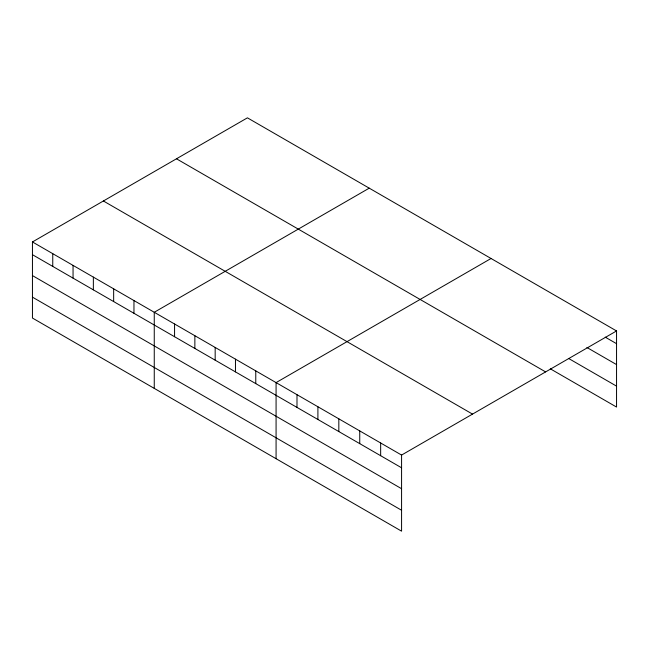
<?xml version="1.0" encoding="UTF-8"?>
<svg xmlns="http://www.w3.org/2000/svg" width="649" height="649" viewBox="0 0 649 649"><rect width="100%" height="100%" fill="white"/><g stroke="black" fill="none" stroke-linecap="round" stroke-linejoin="round"><path stroke-width="0.97" d="M401.577 488.705L401.577 455.063L32.45 241.947L32.45 318.051L401.577 531.166L401.577 488.705L32.45 275.59M32.45 241.947L247.423 117.834L616.55 330.949L616.55 407.053L550.311 368.81M369.232 188.161L154.259 312.274L154.259 388.378M491.05 258.489L276.076 382.602L276.076 458.705M401.577 455.063L616.55 330.949M605.217 337.139L616.55 343.678M586.915 347.483L616.55 364.592M568.613 358.467L616.55 386.139M176.479 158.794L545.606 371.901M103.394 200.987L472.521 414.103M32.45 254.684L401.577 467.791M32.45 297.145L401.577 510.252M380.655 442.983L380.655 455.72M359.741 430.904L359.741 443.64M338.827 418.832L338.827 431.561M317.905 406.753L317.905 419.489M296.991 394.681L296.991 407.41M255.771 370.879L255.771 383.616M235.465 359.157L235.465 371.893M215.168 347.442L215.168 360.171M194.862 335.72L194.862 348.448M174.565 323.997L174.565 336.726M133.962 300.552L133.962 313.289M113.656 288.829L113.656 301.566M93.359 277.115L93.359 289.843M73.053 265.392L73.053 278.121M52.756 253.67L52.756 266.398"/></g></svg>
